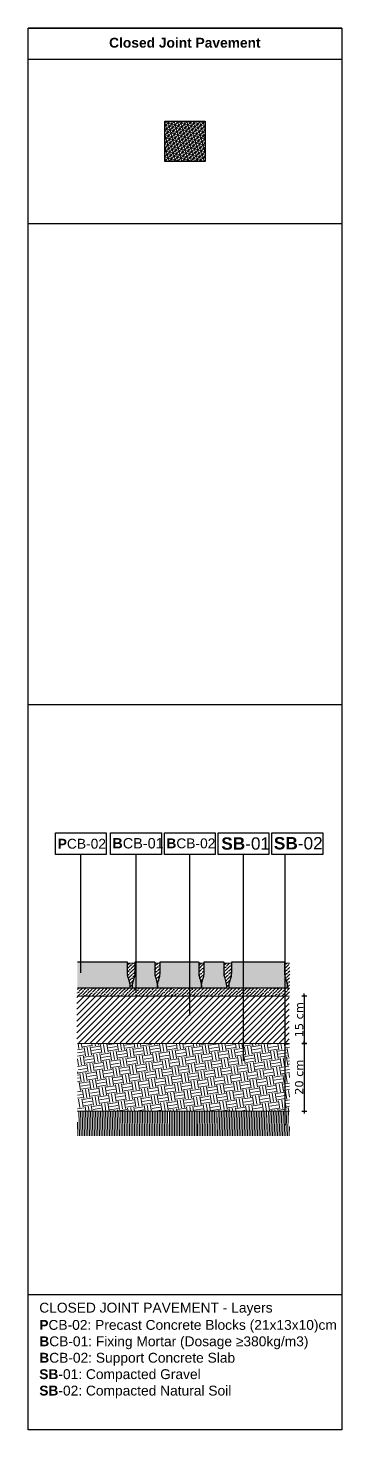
# Model space of a CAD drawing. Header units: metres. Extents: x -3261 to 8022, y -619 to 1849.
# Drawn here: x -1885.6 to -1790.1, y 312.5 to 739.5 of the extents above; entities that cross this region are included whole.
import ezdxf

# ---------------------------------------------------------------- set-up
doc = ezdxf.new("R2010")
doc.units = ezdxf.units.M
doc.header["$MEASUREMENT"] = 0
doc.header["$PDMODE"] = 34
doc.header["$PDSIZE"] = 1
for name, color, linetype in [('0-TX-1_25', 7, 'Continuous'), ('01-TX', 7, 'Continuous'), ('02-L-Caratula', 252, 'Continuous'), ('0_Planta_Cotas', 251, 'Continuous'), ('1-L- kodolé', 4, 'Continuous'), ('A-KEYPLAN', 7, 'Continuous'), ('A-KEYPLAN_HATCH', 7, 'Continuous'), ('A_TEXT_2', 7, 'Continuous'), ('COTAUX', 7, 'Continuous')]:
    doc.layers.add(name, color=color, linetype=linetype)
doc.layers.add('03-TR-Paviment_07_Precast irregular Concrete Blocks', color=7, linetype='Continuous', lineweight=5, true_color=0xb9b5ac)
for name, color, linetype, lineweight in [('1-CM', 7, 'Continuous', 0), ('2-formigó', 4, 'Continuous', 0), ('3-TR Formigó', 252, 'Continuous', 0), ('3-TR Seleccionat', 44, 'Continuous', 0), ('3-TR Tot-u', 37, 'Continuous', 0)]:
    doc.layers.add(name, color=color, linetype=linetype, lineweight=lineweight)
doc.layers.add('EIT_3 TR sorra', color=7, linetype='Continuous', true_color=0xd8ceb0)
doc.styles.add('E500', font='verdana.ttf', dxfattribs={"height": 1})
doc.styles.get("Standard").update_dxf_attribs({"font": 'arial.ttf'})
doc.dimstyles.new('E500', dxfattribs={"dimscale": 0.03, "dimtxt": 30, "dimasz": 1, "dimexe": 0.1, "dimexo": 1, "dimgap": 8, "dimtad": 1, "dimzin": 0, "dimdsep": 46, "dimtxsty": 'E500', "dimblk1": 'LINCOT500', "dimblk2": 'LINCOT500', "dimsah": 1, "dimcen": 0.1, "dimdle": 0.1, "dimse1": 1, "dimse2": 1, "dimclrt": 256, "dimadec": 0, "dimazin": 0, "dimtfac": 0.01538461538461539, "dimtofl": 0, "dimtmove": 0, "dimatfit": 3, "dimldrblk": 'LINCOT500', "dimfxl": 1, "dimtolj": 1, "dimtzin": 0, "dimarcsym": 0})
pattern_1 = [(44.43254572231508, (-13201.95049854962, 492.1164824165785), (0.4187665610170579, 1.477667356806305), [1.904999999998783, -0.3809999999997567, 0, -0.3809999999997567])]

# ---------------------------------------------------------------- blocks, each defined once
blk = doc.blocks.new('hatch keyplan 2')
at = {"layer": 'A-KEYPLAN_HATCH'}
blk.add_lwpolyline([(0, 0.005476596624248486), (0.012874798693294, 0.005476596623793739), (0.012874798693294, -2.273736754432321e-13), (0, 0)], close=True, dxfattribs=at)
blk = doc.blocks.new('hatch keyplan')
at = {"layer": 'A-KEYPLAN_HATCH'}
blk.add_blockref('hatch keyplan 2', (1.430579833341536, 0.8521467901477053), dxfattribs=at)
blk = doc.blocks.new('PCB03')
at = {"layer": 'A-KEYPLAN_HATCH'}
blk.add_blockref('hatch keyplan', (-1.42957983326266, -0.8521467901535917), dxfattribs=at)
at = {"layer": 'A_TEXT_2', "insert": (0.0002022692309803231, 0.0039881901570753), "char_height": 0.0025, "attachment_point": 1}
blk.add_mtext_dynamic_manual_height_columns('\\pi0.00139;{\\fArial|b1|i0|c0|p34;P}CB-02', width=0.01456192034901793, gutter_width=0.015, heights=[0], dxfattribs=at)
blk = doc.blocks.new('B-CB01')
at = {"layer": 'A-KEYPLAN_HATCH'}
blk.add_blockref('hatch keyplan', (-1.430579833341536, -0.8521467901477052), dxfattribs=at)
at = {"layer": 'A_TEXT_2', "insert": (-0.001159487357616872, 0.00417387037337718), "char_height": 0.002625, "attachment_point": 1}
blk.add_mtext_dynamic_manual_height_columns('\\pi0.00159;{\\fArial|b1|i0|c0|p34;B}CB-01', width=0.01529001636646883, gutter_width=0.01575, heights=[0], dxfattribs=at)
blk = doc.blocks.new('B-CB02')
at = {"layer": 'A-KEYPLAN_HATCH'}
blk.add_blockref('hatch keyplan', (-1.430579833341536, -0.8521467901477053), dxfattribs=at)
at = {"layer": 'A_TEXT_2', "insert": (-0.0007977308478888112, 0.004087061300781514), "char_height": 0.0025, "attachment_point": 1}
blk.add_mtext_dynamic_manual_height_columns('\\pi0.00129;{\\fArial|b1|i0|c0|p34;B}CB-02', width=0.01456192034901793, gutter_width=0.015, heights=[0], dxfattribs=at)
blk = doc.blocks.new('SB-02')
at = {"layer": 'A-KEYPLAN_HATCH'}
blk.add_blockref('hatch keyplan', (-1.430579833341138, -0.8521467901475916), dxfattribs=at)
at = {"layer": 'A_TEXT_2', "insert": (-0.002606513203118243, 0.004419804312391307), "char_height": 0.003125, "attachment_point": 1}
blk.add_mtext_dynamic_manual_height_columns('\\pi0.00311;{\\fArial|b1|i0|c0|p34;SB}-02', width=0.01820240043627241, gutter_width=0.01875, heights=[0], dxfattribs=at)
blk = doc.blocks.new('SB-01')
at = {"layer": 'A-KEYPLAN_HATCH'}
blk.add_blockref('hatch keyplan', (-1.430579833341536, -0.8521467901477053), dxfattribs=at)
at = {"layer": 'A_TEXT_2', "insert": (-0.002606513335220794, 0.004355893464980998), "char_height": 0.003125, "attachment_point": 1}
blk.add_mtext_dynamic_manual_height_columns('\\pi0.00339;{\\fArial|b1|i0|c0|p34;SB}-01', width=0.01820240043627241, gutter_width=0.01875, heights=[0], dxfattribs=at)
blk = doc.blocks.new('LINCOT500')
for p, q in [((0, -24.99990426003608), (0, 25.00009573996387)), ((9.237055564881302e-13, 9.573996393896778e-05), (25.00000000000128, 9.573996393896778e-05))]:
    blk.add_line(p, q)
at = {"const_width": 4.6875}
blk.add_lwpolyline([(8.838834504061197, -8.838739285639491), (-8.838834876591932, 8.838930393035184)], dxfattribs=at)
at = {"layer": 'COTAUX'}
blk.add_line((0, 0), (-3.124999999999787, 0), dxfattribs=at)
blk = doc.blocks.new('*D95')
at = {"layer": '0_Planta_Cotas', "color": 0, "lineweight": -2, "transparency": 16777216}
blk.add_line((-1801.537476420986, 444.6513797932332), (-1801.537476420986, 430.3113797901797), dxfattribs=at)
at = {"layer": 'Defpoints', "color": 0, "transparency": 16777216}
for p in [(-1805.887574320296, 444.6813797932331), (-1805.97793387904, 430.2813797901797), (-1801.537476420986, 430.2813797901797)]:
    blk.add_point(p, dxfattribs=at)
at = {"layer": '0_Planta_Cotas', "color": 0, "lineweight": -2, "transparency": 16777216, "xscale": 0.03, "yscale": 0.03, "zscale": 0.03}
for p, rotation in [((-1801.537476420986, 444.6813797932331), 90), ((-1801.537476420986, 430.2813797901797), 270)]:
    blk.add_blockref('LINCOT500', p, dxfattribs=dict(at, rotation=rotation))
at = {"layer": '0_Planta_Cotas', "transparency": 16777216, "insert": (-1803.057698046238, 437.4813797917061), "char_height": 1, "attachment_point": 5, "rotation": 90, "style": 'E500'}
blk.add_mtext('\\A1;{\\H2.5x;15 cm}', dxfattribs=at)
blk = doc.blocks.new('*D96')
at = {"layer": '0_Planta_Cotas', "color": 0, "lineweight": -2, "transparency": 16777216}
blk.add_line((-1801.537476420986, 430.2513797901797), (-1801.537476420986, 409.7113786887103), dxfattribs=at)
at = {"layer": 'Defpoints', "color": 0, "transparency": 16777216}
for p in [(-1805.97793387904, 430.2813797901797), (-1805.97793387904, 409.6813786887103), (-1801.537476420986, 409.6813786887103)]:
    blk.add_point(p, dxfattribs=at)
at = {"layer": '0_Planta_Cotas', "color": 0, "lineweight": -2, "transparency": 16777216, "xscale": 0.03, "yscale": 0.03, "zscale": 0.03}
for p, rotation in [((-1801.537476420986, 430.2813797901797), 90), ((-1801.537476420986, 409.6813786887103), 270)]:
    blk.add_blockref('LINCOT500', p, dxfattribs=dict(at, rotation=rotation))
at = {"layer": '0_Planta_Cotas', "transparency": 16777216, "insert": (-1803.079524775586, 419.9813792394454), "char_height": 1, "attachment_point": 5, "rotation": 90, "style": 'E500'}
blk.add_mtext('\\A1;{\\H2.5x;20 cm}', dxfattribs=at)

msp = doc.modelspace()

# ---------------------------------------------------------------- hatches: boundary and pattern name
at = {"layer": '03-TR-Paviment_07_Precast irregular Concrete Blocks'}
h = msp.add_hatch(dxfattribs=at)
h.set_pattern_fill('NET3', color=256, scale=7.5, angle=45)
h.set_pattern_definition([(45, (-1885.613315876806, 739.489498694893), (-0.6629126073623883, 0.6629126073623883), []), (105, (-1885.613315876806, 739.489498694893), (-0.9055554621460016, -0.242642854783613), []), (165, (-1885.613315876806, 739.489498694893), (-0.2426428547836134, -0.9055554621460014), [])])
h.paths.add_polyline_path([(-1843.951363173711, 711.13850243864), (-1831.717214643441, 711.138503103633), (-1831.717213972569, 698.8161607001539), (-1843.951362502299, 698.8161600335443)])
h = msp.add_hatch(color=256, dxfattribs=at)
h.dxf.hatch_style = 1
h.paths.add_polyline_path([(-1855.425241146208, 455.0138513877205), (-1855.489017557324, 455.0138511269502), (-1855.489017520071, 455.0813773780278), (-1870.584172045143, 455.0813773427976), (-1870.584172045143, 447.0813772960714), (-1854.622405920149, 447.0813772960714), (-1854.622405957401, 447.7370399693641, 0.06992249789652143), (-1854.772436789557, 448.8046308805383), (-1855.248167879094, 450.4638095299338, -0.0699225064810951), (-1855.425241071702, 451.7238288991243)])
h = msp.add_hatch(color=256, dxfattribs=at)
h.dxf.hatch_style = 1
edge = h.paths.add_edge_path()
edge.add_line((-1853.822405975283, 447.0813780783824), (-1853.822405975283, 447.7370404212884))
edge.add_arc((-1849.9490010272, 447.7370401876878), 3.873404948083291, 164.0009774181686, 179.9999965445576, ccw=False)
edge.add_line((-1853.672375049413, 448.8046317680887), (-1853.196643855394, 450.4638105391673))
edge.add_arc((-1857.591137765972, 451.7238298243836), 4.57156705400135, 344.0009826761205, 360.000001802403)
edge.add_line((-1853.019570711971, 451.7238299681953), (-1853.019570674718, 455.0138519837669))
edge.add_line((-1853.019570674718, 455.0138519837669), (-1852.955794263602, 455.0138520955256))
edge.add_line((-1852.955794263602, 455.0138520955256), (-1852.955794300855, 455.081378085833))
edge.add_line((-1852.955794300855, 455.081378085833), (-1847.091970745445, 455.0813781230859))
edge.add_line((-1847.091970745445, 455.0813781230859), (-1847.091970745445, 455.013851946514))
edge.add_line((-1847.091970745445, 455.013851946514), (-1847.028194297076, 455.0138521700314))
edge.add_line((-1847.028194297076, 455.0138521700314), (-1847.028194259823, 451.7238301172069))
edge.add_arc((-1842.456626808195, 451.7238299175158), 4.571567451628309, 179.9999974972572, 195.9990166235397)
edge.add_line((-1846.8511211164, 450.4638105764202), (-1846.375389922381, 448.8046314700655))
edge.add_arc((-1850.098763621473, 447.7370404757132), 3.873404475950529, -3.560299774107989e-06, 15.999015566088985, ccw=False)
edge.add_line((-1846.225359145523, 447.7370402350239), (-1846.225359145523, 447.0813780411295))
edge.add_line((-1846.225359145523, 447.0813780411295), (-1853.822405975283, 447.0813780783824))
h = msp.add_hatch(color=256, dxfattribs=at)
h.dxf.hatch_style = 1
edge = h.paths.add_edge_path()
edge.add_line((-1846.225359145523, 447.0813786744288), (-1846.22535910827, 447.7370409800819))
edge.add_arc((-1842.351954367235, 447.7370412580241), 3.873404741035169, 164.0009849849592, 180.0000041113481, ccw=False)
edge.add_line((-1846.075328331412, 448.8046322896294), (-1845.599597100139, 450.4638110979608))
edge.add_arc((-1849.994091257176, 451.7238305529723), 4.57156733771244, 344.0009814818515, 360.0000006081339)
edge.add_line((-1845.422523919464, 451.7238306014947), (-1845.422523882211, 455.0138525425605))
edge.add_line((-1845.422523882211, 455.0138525425605), (-1845.358747471095, 455.0138525798134))
edge.add_line((-1845.358747471095, 455.0138525798134), (-1845.358747471095, 455.0813786446265))
edge.add_line((-1845.358747471095, 455.0813786446265), (-1833.69267776981, 455.0813787563852))
edge.add_line((-1833.69267776981, 455.0813787563852), (-1833.692677844316, 455.0138524680547))
edge.add_line((-1833.692677844316, 455.0138524680547), (-1833.628901395947, 455.0138528405837))
edge.add_line((-1833.628901395947, 455.0138528405837), (-1833.6289014332, 451.7238306387476))
edge.add_arc((-1829.057334341945, 451.7238307600205), 4.571567091254247, 180.0000015199217, 195.9990206462041)
edge.add_line((-1833.451828215271, 450.4638112097196), (-1832.976097058505, 448.804632028859))
edge.add_arc((-1836.699470455259, 447.737040806675), 3.873404248118776, 9.119066248786112e-07, 15.999020038295612, ccw=False)
edge.add_line((-1832.826066207141, 447.7370408683232), (-1832.826066169888, 447.0813787116817))
edge.add_line((-1832.826066169888, 447.0813787116817), (-1846.225359145523, 447.0813786744288))
h = msp.add_hatch(color=256, dxfattribs=at)
h.dxf.hatch_style = 1
edge = h.paths.add_edge_path()
edge.add_line((-1832.826066169888, 447.0813787116817), (-1832.826066281646, 447.7370409800819))
edge.add_arc((-1828.952661219647, 447.7370408976501), 3.873405061999152, 164.0009796542716, 179.9999987806605, ccw=False)
edge.add_line((-1832.676035393029, 448.8046323641352), (-1832.200304124504, 450.4638111724666))
edge.add_arc((-1836.594797902541, 451.7238304390565), 4.571566921459031, 344.000982442674, 360.0000015689563)
edge.add_line((-1832.023230981082, 451.7238305642418), (-1832.023230943829, 455.0138525053076))
edge.add_line((-1832.023230943829, 455.0138525053076), (-1831.959454532713, 455.0138525798134))
edge.add_line((-1831.959454532713, 455.0138525798134), (-1831.959454607219, 455.0813786446265))
edge.add_line((-1831.959454607219, 455.0813786446265), (-1826.095631014556, 455.0813786818794))
edge.add_line((-1826.095631014556, 455.0813786818794), (-1826.095631014556, 455.0138524308018))
edge.add_line((-1826.095631014556, 455.0138524308018), (-1826.031854528934, 455.0138528033308))
edge.add_line((-1826.031854528934, 455.0138528033308), (-1826.03185460344, 451.7238306014947))
edge.add_arc((-1821.460287549438, 451.7238304576829), 4.571567054001352, 179.999998197597, 195.9990173238794)
edge.add_line((-1825.854781460017, 450.4638111724666), (-1825.379050265998, 448.804632028859))
edge.add_arc((-1829.10242353021, 447.7370408253014), 3.873404115576457, 1.1874308825099433e-06, 15.999020313819926, ccw=False)
edge.add_line((-1825.229019414634, 447.7370409055761), (-1825.229019489139, 447.0813786371759))
edge.add_line((-1825.229019489139, 447.0813786371759), (-1832.826066169888, 447.0813787116817))
h = msp.add_hatch(color=256, dxfattribs=at)
h.dxf.hatch_style = 1
edge = h.paths.add_edge_path()
edge.add_line((-1824.429019358009, 447.0813786371759), (-1824.429019432515, 447.737040942829))
edge.add_arc((-1820.555614786769, 447.7370409370602), 3.873404645745737, 164.0009807882774, 179.9999999146663, ccw=False)
edge.add_line((-1824.278988581151, 448.8046322151235), (-1823.803257349879, 450.463811023455))
edge.add_arc((-1828.197751620831, 451.7238306296353), 4.571567488881207, 344.0009800541359, 359.9999991804183)
edge.add_line((-1823.62618413195, 451.7238305642418), (-1823.62618413195, 455.0138525053076))
edge.add_line((-1823.62618413195, 455.0138525053076), (-1823.562407720834, 455.0138525053076))
edge.add_line((-1823.562407720834, 455.0138525053076), (-1823.562407720834, 455.0813785701207))
edge.add_line((-1823.562407720834, 455.0813785701207), (-1807.596691776067, 455.0813786446265))
edge.add_line((-1807.596691776067, 455.0813786446265), (-1807.596691776067, 455.0138524680547))
edge.add_line((-1807.596691776067, 455.0138524680547), (-1807.532915327698, 455.0138527660779))
edge.add_line((-1807.532915327698, 455.0138527660779), (-1807.532915364951, 451.7238306387476))
edge.add_arc((-1802.961348064491, 451.7238303251406), 4.571567300459545, 179.9999960695409, 195.9990151958233)
edge.add_line((-1807.355842258781, 450.4638111352137), (-1806.880111064762, 448.8046319916061))
edge.add_arc((-1810.603484461516, 447.7370407694221), 3.873404248118776, 9.119066248786112e-07, 15.999020038295612, ccw=False)
edge.add_line((-1806.730080213398, 447.7370408310703), (-1806.730080213398, 447.0813785626701))
edge.add_line((-1806.730080213398, 447.0813785626701), (-1824.429019358009, 447.0813786371759))
at = {"layer": '3-TR Formigó'}
h = msp.add_hatch(dxfattribs=at)
h.set_pattern_fill('ANSI31', color=256, scale=0.3999999999997444, angle=-125.8247555650184, style=0)
h.set_pattern_definition([(45.00000053384245, (34084.46168509801, 12538.92011521818), (-0.8980256204735232, 0.89802560373916), [])])
h.paths.add_polyline_path([(-1870.73376793995, 430.4825080791666), (-1806.074005898976, 430.4825102682694), (-1806.074005898976, 444.8372031839567), (-1870.73376793995, 444.8372025710009)])
at = {"layer": '3-TR Seleccionat'}
h = msp.add_hatch(dxfattribs=at)
h.set_pattern_fill('ANSI31', color=256, scale=0.1599999999998921, angle=225, style=0)
h.set_pattern_definition([(270, (35284324.55175254, -52066527.63328516), (-0.5079999999996576, -1.38777878078051e-16), [])])
h.paths.add_polyline_path([(-1870.610933679473, 402.0813773427977), (-1806.004696075481, 402.0813773427976), (-1805.97793385699, 409.6813808068569), (-1870.584171460982, 409.6813808302127)])
at = {"layer": '3-TR Tot-u'}
h = msp.add_hatch(dxfattribs=at)
h.set_pattern_fill('EARTH', color=256, scale=0.4, angle=-80.8247561036608, style=0)
h.set_pattern_definition([(279.1752438963392, (-16818.67292856584, -3146.161990453684), (2.912516168964781, -2.102486519699643), [2.54, -2.54]), (279.1752438963392, (-16817.73261556172, -3146.010109894449), (2.912516168964781, -2.102486519699643), [2.54, -2.54]), (279.1752438963392, (-16816.79230255759, -3145.858229335199), (2.912516168964781, -2.102486519699643), [2.54, -2.54]), (9.175243896339197, (-16816.42823803647, -3146.121040150165), (2.102486519699643, 2.912516168964781), [2.54, -2.54]), (9.175243896339197, (-16816.27635747723, -3147.061353154297), (2.102486519699643, 2.912516168964781), [2.54, -2.54]), (9.175243896339197, (-16816.12447691799, -3148.001666158414), (2.102486519699643, 2.912516168964781), [2.54, -2.54])])
h.paths.add_polyline_path([(-1870.58417148306, 430.2813776028847), (-1870.584172017956, 409.6813786779141), (-1805.977934413906, 409.6813786303545), (-1805.97793387901, 430.2813797901758)])
at = {"layer": 'EIT_3 TR sorra'}
h = msp.add_hatch(dxfattribs=at)
h.set_pattern_fill('ANSI36', color=256, scale=0.2399999999998467, angle=-0.5674542776849184, double=1)
h.set_pattern_definition(pattern_1)
h.paths.add_polyline_path([(-1853.196643948962, 450.4638102128115, 0.06992251905807229), (-1853.019570711971, 451.7238297726176), (-1853.019570677687, 454.7527354339286), (-1855.425241140299, 454.7527354339286), (-1855.425241071702, 451.7238288991243, 0.06992250648109459), (-1855.248167879094, 450.4638095299338), (-1854.772436789557, 448.8046308805383, -0.06992249789652306), (-1854.622405957401, 447.7370399693641), (-1854.622405920149, 447.0813951792402), (-1853.822405975283, 447.0813951533232), (-1853.822405975283, 447.7370401876865, -0.06992252190266045), (-1853.672375068098, 448.8046317029107)])
h = msp.add_hatch(dxfattribs=at)
h.set_pattern_fill('ANSI36', color=256, scale=0.2399999999998467, angle=-0.5674542776849184, double=1)
h.set_pattern_definition(pattern_1)
edge = h.paths.add_edge_path()
edge.add_line((-1846.225359257282, 447.0810989423803), (-1846.225359257282, 447.7367611735272))
edge.add_arc((-1842.351954762649, 447.7367612816774), 3.873404494641028, 164.0009824734713, 180.000001599583, ccw=False)
edge.add_line((-1846.07532844317, 448.8043524085692), (-1845.599597323657, 450.4635314776699))
edge.add_arc((-1849.994091462111, 451.7235510652276), 4.571567356353958, 344.0009798207211, 359.9999989469396)
edge.add_line((-1845.422524105728, 451.7235509812049), (-1845.42252393809, 454.7527354898126))
edge.add_line((-1845.42252393809, 454.7527354898079), (-1847.028194241195, 454.7527353780492))
edge.add_line((-1847.028194241197, 454.7527353780492), (-1847.028194408835, 451.7235508694415))
edge.add_arc((-1842.456626938598, 451.7235508022891), 4.571567470243611, 179.9999991584052, 195.999018284716)
edge.add_line((-1846.851121228159, 450.4635313286594), (-1846.37539003414, 448.8043522968117))
edge.add_arc((-1850.098762617068, 447.7367610538381), 3.873403471531106, 4.525719873527123e-06, 15.999023651932475, ccw=False)
edge.add_line((-1846.225359145523, 447.7367613597921), (-1846.225359257282, 447.0810989423808))
h = msp.add_hatch(dxfattribs=at)
h.set_pattern_fill('ANSI36', color=256, scale=0.2399999999998467, angle=-0.5674542776849184, double=1)
h.set_pattern_definition(pattern_1)
edge = h.paths.add_edge_path()
edge.add_line((-1832.826066430658, 447.0810988678745), (-1832.826066281646, 447.7367611362743))
edge.add_arc((-1828.952661768359, 447.7367611118711), 3.873404513267478, 164.0009805128915, 179.9999996390033, ccw=False)
edge.add_line((-1832.676035430282, 448.8043523713163), (-1832.200304310769, 450.4635314776699))
edge.add_arc((-1836.594798258593, 451.7235504978048), 4.571567016763415, 344.0009859984783, 360.0000051246971)
edge.add_line((-1832.023231241852, 451.7235509066991), (-1832.023231241852, 454.7527354711862))
edge.add_line((-1832.023231241852, 454.7527354711815), (-1833.628901507704, 454.7527353966757))
edge.add_line((-1833.628901507705, 454.7527353966757), (-1833.6289014332, 451.7235507949357))
edge.add_arc((-1829.057334341953, 451.723550916216), 4.571567091243072, 180.0000015199081, 195.9990206462191)
edge.add_line((-1833.451828215271, 450.4635313659123), (-1832.976097095758, 448.8043523713175))
edge.add_arc((-1836.699470190186, 447.7367609212993), 3.873404020326823, 5.384201813285472e-06, 15.999024510414586, ccw=False)
edge.add_line((-1832.826066169888, 447.7367612852863), (-1832.826066430658, 447.081098867875))
h = msp.add_hatch(dxfattribs=at)
h.set_pattern_fill('ANSI36', color=256, scale=0.2399999999998467, angle=-0.5674542776849184, double=1)
h.set_pattern_definition(pattern_1)
edge = h.paths.add_edge_path()
edge.add_line((-1825.229019414634, 447.0810987933687), (-1824.429019581527, 447.0810987933687))
edge.add_line((-1824.429019581527, 447.0810987933687), (-1824.429019469768, 447.7367610617684))
edge.add_arc((-1820.555615126301, 447.7367612838311), 3.8734043434721, 164.0009841585245, 180.0000032846369, ccw=False)
edge.add_line((-1824.278988692909, 448.8043522595576), (-1823.80325749889, 450.4635314031641))
edge.add_arc((-1828.197751276952, 451.7235506697648), 4.571566921474071, 344.0009824427057, 360.0000015689243)
edge.add_line((-1823.626184355468, 451.7235507949404), (-1823.626184172159, 454.7527354711862))
edge.add_line((-1823.626184172143, 454.7527354711815), (-1826.031854494619, 454.7527353966757))
edge.add_line((-1826.03185449462, 454.7527353966757), (-1826.03185456617, 451.7235507576828))
edge.add_arc((-1821.460287247115, 451.723550576618), 4.571567319074908, 179.9999977306888, 195.9990168569995)
edge.add_line((-1825.854781422764, 450.4635312541536), (-1825.379050265998, 448.8043522223059))
edge.add_arc((-1829.10242313263, 447.7367610746182), 3.873403717989177, 2.0140923879807815e-06, 15.999021140305615, ccw=False)
edge.add_line((-1825.229019414634, 447.7367612107805), (-1825.229019414634, 447.0810987933692))
edge.add_line((-1825.229019414634, 447.0810987933687), (-1824.429019581527, 447.0810987933687))
h = msp.add_hatch(dxfattribs=at)
h.set_pattern_fill('ANSI36', color=256, scale=0.2399999999998467, angle=-0.5674542776849184, double=1)
h.set_pattern_definition(pattern_1)
edge = h.paths.add_edge_path()
edge.add_line((-1806.724409948976, 447.0810975402742), (-1805.977934441128, 447.0810975402742))
edge.add_line((-1805.977934441151, 447.0810975402742), (-1806.724409948999, 447.0810975402742))
edge.add_line((-1806.724409948976, 447.0810975402742), (-1806.724409948976, 447.7367598459268))
edge.add_arc((-1810.597813894798, 447.7367600121102), 3.873403945821003, 359.9999975418853, 375.999016668098)
edge.add_line((-1806.874440725835, 448.8043509319573), (-1807.350171957107, 450.4635298892993))
edge.add_arc((-1802.955677800084, 451.7235493443036), 4.571567337701355, 179.9999993918518, 195.9990185181624, ccw=False)
edge.add_line((-1807.527245137782, 451.7235493928342), (-1807.503318052986, 454.7527353979441))
edge.add_line((-1807.503318053001, 454.7527353979417), (-1805.954007281841, 454.7527354699171))
edge.add_line((-1805.954007281834, 454.7527354699155), (-1805.977934129589, 447.0810975402733))
edge.add_line((-1805.977934129594, 447.0810975402742), (-1806.72440994899, 447.0810975402742))
h = msp.add_hatch(dxfattribs=at)
h.set_pattern_fill('ANSI36', color=256, scale=0.2399999999998467, angle=-0.5674542776849184, double=1)
h.set_pattern_definition(pattern_1)
h.paths.add_polyline_path([(-1870.584172045143, 447.0813956961388), (-1805.977934366558, 447.0813956961388), (-1805.977934366558, 444.6813797901737), (-1870.584172045143, 444.6813797901737)])

# ---------------------------------------------------------------- linework, layer by layer
for points in [[(-1807.527245026082, 453.76855967037), (-1807.527245026082, 451.7235512792281)], [(-1807.350171808153, 450.4635318129472), (-1806.87444068864, 448.8043527065925)], [(-1806.724409800023, 447.7367616205624), (-1806.724409911782, 447.0810993149094)]]:
    msp.add_lwpolyline(points)
for points in [[(-1807.527245026082, 451.7235512792281, 0.06992251114841425), (-1807.350171808153, 450.4635318129472)], [(-1806.87444068864, 448.8043527065925, -0.0699225111479845), (-1806.724409800023, 447.7367616205624)]]:
    msp.add_lwpolyline(points, format="xyb")
at = {"layer": '0-TX-1_25'}
for points in [[(-1869.548014775151, 451.723551063074), (-1869.548014775151, 487.791821806069)], [(-1852.749208800204, 445.6891524679409), (-1852.749208800204, 487.791821806069)], [(-1836.351968835865, 438.7689585744843), (-1836.351968835865, 487.791821806069)], [(-1820.001008208434, 424.9788986124945), (-1820.001008208434, 487.791821806069)], [(-1807.317329975258, 405.3256804835983), (-1807.317329975258, 487.7918218058657)]]:
    msp.add_lwpolyline(points, dxfattribs=at)
at = {"layer": '02-L-Caratula'}
for points in [[(-1790.055261940346, 739.4894986949421), (-1885.613315876806, 739.4894986949421)], [(-1885.613315876806, 729.9773319028809), (-1790.055261940346, 729.9773319028809)], [(-1885.613315876806, 679.9773319028809), (-1790.055261940346, 679.9773319028809)], [(-1885.613315876806, 533.4773319028809), (-1790.055261940346, 533.4773319028809)], [(-1885.613315876806, 353.8361670203262), (-1790.055261940346, 353.8361670203262)]]:
    msp.add_lwpolyline(points, dxfattribs=at)
msp.add_lwpolyline([(-1885.613315876806, 739.489498694893), (-1790.055261940346, 739.4894986949903), (-1790.055261940346, 312.5451988825089), (-1885.613315876806, 312.5451988824116)], close=True, dxfattribs=at)
at = {"layer": '1-CM'}
for p, q in [((-1855.425240078563, 454.7527354339431), (-1853.019570677687, 454.7527354339431)), ((-1805.977934447816, 447.0813797901678), (-1870.584172051807, 447.0813776028695)), ((-1870.584172045143, 447.0810992034126), (-1805.977934441122, 447.0810991800568)), ((-1805.977934366558, 444.6813797901737), (-1870.584171970579, 444.6813776028753)), ((-1805.977933879039, 430.2813797901795), (-1870.584171483031, 430.2813776028811))]:
    msp.add_line(p, q, dxfattribs=at)
for points in [[(-1855.425240078563, 454.7527354339431), (-1853.019570677687, 454.7527354339431)], [(-1847.028194294136, 454.7527354339431), (-1845.42252388518, 454.7527354339431)], [(-1833.628901398886, 454.7527354339431), (-1832.023230946768, 454.7527354339431)], [(-1826.031854534842, 454.7527354339431), (-1823.62618413195, 454.7527354339431)], [(-1807.532915330667, 454.7527354339431), (-1805.924410004169, 454.7527354339431)], [(-1870.584172045143, 447.0813956961388), (-1805.977934441151, 447.0813936039372)], [(-1805.977933879039, 409.6813786887101), (-1870.637695920013, 409.6813786195012)]]:
    msp.add_lwpolyline(points, dxfattribs=at)
at = {"layer": '1-L- kodolé'}
msp.add_lwpolyline([(-1870.584172045143, 455.0813773427976), (-1855.489017520071, 455.0813773780278), (-1855.489017557324, 455.0138511269502), (-1855.425241146208, 455.0138513877205), (-1855.425241071702, 451.7238292976431, 0.0699225111482901), (-1855.248167965532, 450.4638098313621), (-1854.77243673426, 448.8046306877545, -0.06992251114875708), (-1854.622405957401, 447.7370395644716), (-1854.622405920149, 447.0813772960714), (-1870.584172045143, 447.0813772960714)], format="xyb", dxfattribs=at)
for points in [[(-1853.822405975283, 447.0813780783824), (-1853.822405975283, 447.7370404212884, -0.06992251114875708), (-1853.672375049413, 448.8046317680887), (-1853.196643855394, 450.4638105391673, 0.0699225111482901), (-1853.019570711971, 451.7238299681953), (-1853.019570674718, 455.0138519837669), (-1852.955794263602, 455.0138520955256), (-1852.955794300855, 455.081378085833), (-1847.091970745445, 455.0813781230859), (-1847.091970745445, 455.013851946514), (-1847.028194297076, 455.0138521700314), (-1847.028194259823, 451.7238301172069, 0.0699225111482901), (-1846.8511211164, 450.4638105764202), (-1846.375389922381, 448.8046314700655, -0.06992251114875708), (-1846.225359145523, 447.7370402350239), (-1846.225359145523, 447.0813780411295)], [(-1846.225359145523, 447.0813786744288), (-1846.22535910827, 447.7370409800819, -0.06992251114875708), (-1846.075328331412, 448.8046322896294), (-1845.599597100139, 450.4638110979608, 0.0699225111482901), (-1845.422523919464, 451.7238306014947), (-1845.422523882211, 455.0138525425605), (-1845.358747471095, 455.0138525798134), (-1845.358747471095, 455.0813786446265), (-1833.69267776981, 455.0813787563852), (-1833.692677844316, 455.0138524680547), (-1833.628901395947, 455.0138528405837), (-1833.6289014332, 451.7238306387476, 0.0699225111482901), (-1833.451828215271, 450.4638112097196), (-1832.976097058505, 448.804632028859, -0.06992251114875708), (-1832.826066207141, 447.7370408683232), (-1832.826066169888, 447.0813787116817)], [(-1832.826066169888, 447.0813787116817), (-1832.826066281646, 447.7370409800819, -0.06992251114875708), (-1832.676035393029, 448.8046323641352), (-1832.200304124504, 450.4638111724666, 0.0699225111482901), (-1832.023230981082, 451.7238305642418), (-1832.023230943829, 455.0138525053076), (-1831.959454532713, 455.0138525798134), (-1831.959454607219, 455.0813786446265), (-1826.095631014556, 455.0813786818794), (-1826.095631014556, 455.0138524308018), (-1826.031854528934, 455.0138528033308), (-1826.03185460344, 451.7238306014947, 0.0699225111482901), (-1825.854781460017, 450.4638111724666), (-1825.379050265998, 448.804632028859, -0.06992251114875708), (-1825.229019414634, 447.7370409055761), (-1825.229019489139, 447.0813786371759)], [(-1824.429019358009, 447.0813786371759), (-1824.429019432515, 447.737040942829, -0.06992251114875708), (-1824.278988581151, 448.8046322151235), (-1823.803257349879, 450.463811023455, 0.0699225111482901), (-1823.62618413195, 451.7238305642418), (-1823.62618413195, 455.0138525053076), (-1823.562407720834, 455.0138525053076), (-1823.562407720834, 455.0813785701207), (-1807.596691776067, 455.0813786446265), (-1807.596691776067, 455.0138524680547), (-1807.532915327698, 455.0138527660779), (-1807.532915364951, 451.7238306387476, 0.0699225111482901), (-1807.355842258781, 450.4638111352137), (-1806.880111064762, 448.8046319916061, -0.06992251114875708), (-1806.730080213398, 447.7370408310703), (-1806.730080213398, 447.0813785626701)]]:
    msp.add_lwpolyline(points, format="xyb", close=True, dxfattribs=at)
at = {"layer": '2-formigó'}
msp.add_lwpolyline([(-1805.977933879039, 444.6813786887101), (-1870.637695920013, 444.6813786195012)], dxfattribs=at)
at = {"layer": 'A-KEYPLAN'}
msp.add_lwpolyline([(-1843.951363173711, 711.13850243864), (-1831.717214643441, 711.138503103633), (-1831.717213972569, 698.8161607001539), (-1843.951362502299, 698.8161600335443)], close=True, dxfattribs=at)

# ---------------------------------------------------------------- block references
at = {"color": 244, "true_color": 0x991b1e}
for name, p, xscale, yscale, zscale in [('B-CB01', (-1860.474088016175, 487.7918218062053), 1199.999999999206, 1199.999999999206, 1199.999999999206), ('B-CB02', (-1844.076848051836, 487.7918218062055), 1199.999999999206, 1199.999999999206, 1199.999999999206), ('SB-02', (-1811.374926797452, 487.7918218058657), 1199.999999962115, 1199.999999962115, 1199.999999962115)]:
    msp.add_blockref(name, p, dxfattribs=dict(at, xscale=xscale, yscale=yscale, zscale=zscale))
at = {"layer": '0-TX-1_25', "xscale": 1199.99999996208, "yscale": 1199.99999996208, "zscale": 1199.99999996208}
msp.add_blockref('SB-01', (-1827.725887424166, 487.7918218062054), dxfattribs=at)
at = {"layer": 'A-KEYPLAN_HATCH', "xscale": 1199.999999999206, "yscale": 1199.999999999206, "zscale": 1199.999999999206}
msp.add_blockref('PCB03', (-1878.472894085773, 487.7918218134055), dxfattribs=at)

# ---------------------------------------------------------------- texts
at = {"layer": '01-TX', "char_height": 3, "attachment_point": 1, "rotation": 2.668042644536231e-08}
for s, width, insert in [('\\pi21.26496;{\\fArial|b1|i0|c0|p34;Closed Joint Pavement}', 88.39349454635392, (-1882.198756470534, 736.5222408093059)), ('CLOSED JOINT PAVEMENT - Layers', 89.9890215274158, (-1882.198756470529, 351.2894342750424)), ('{\\fArial|b1|i0|c0|p34;P}CB-02: Precast Concrete Blocks (21x13x10)cm\\P{\\fArial|b1|i0|c0|p34;B}CB-01: Fixing Mortar (Dosage ≥380kg/m3) \\P{\\fArial|b1|i0|c0|p34;B}CB-02: Support Concrete Slab\\P{\\fArial|b1|i0|c0|p34;SB}-01: Compacted Gravel\\P{\\fArial|b1|i0|c0|p34;SB}-02: Compacted Natural Soil', 92.14349453018303, (-1882.198756470529, 346.0394342750424))]:
    msp.add_mtext_dynamic_manual_height_columns(s, width=width, gutter_width=1, heights=[0], dxfattribs=dict(at, insert=insert))

# ---------------------------------------------------------------- dimensions: what is measured, and where the dimension line sits
at = {"layer": '0_Planta_Cotas'}
dim = msp.add_linear_dim(base=(-1801.537476420986, 430.2813797901797), p1=(-1805.887574320295, 444.6813797932329), p2=(-1805.977933879039, 430.2813797901795), angle=90, text='{\\H2.5x;15 cm}', dimstyle='E500', dxfattribs=at)
dim.commit()
dim.dimension.update_dxf_attribs({"geometry": '*D95', "text_midpoint": (-1801.537476420986, 437.4813797917061), "dimtype": 160})
dim = msp.add_linear_dim(base=(-1801.537476420986, 409.6813786887103), p1=(-1805.977933879039, 430.2813797901795), p2=(-1805.977933879039, 409.6813786887101), angle=90, text='{\\H2.5x;20 cm}', dimstyle='E500', override={"dimtmove": 1}, dxfattribs=at)
dim.commit()
dim.dimension.update_dxf_attribs({"geometry": '*D96', "text_midpoint": (-1803.079524775586, 419.9813792394454)})

doc.saveas('drawing.dxf')
